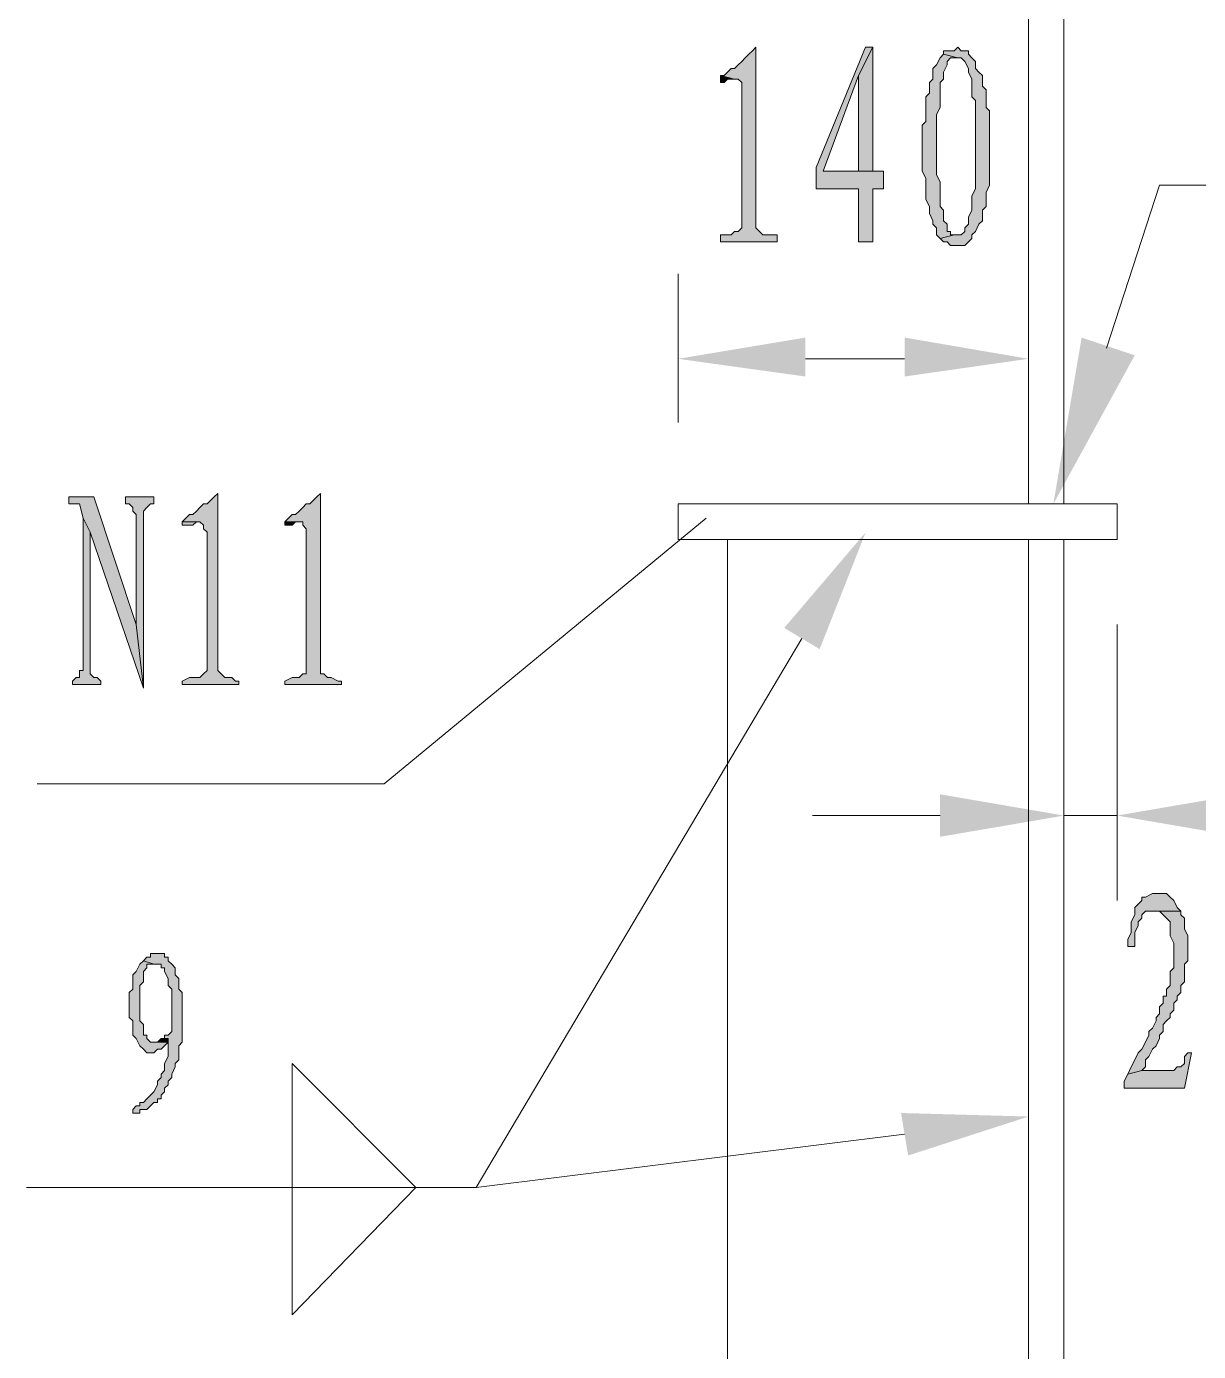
# Model space of a CAD drawing. Header units: millimetres. Extents: x 24 to 410, y 10 to 282.
# Drawn here: x 187.03 to 201.04, y 126.18 to 142.02 of the extents above; entities that cross this region are included whole.
import ezdxf

# ---------------------------------------------------------------- set-up
doc = ezdxf.new("R2010")
doc.units = ezdxf.units.MM

msp = doc.modelspace()

# ---------------------------------------------------------------- hatches: boundary and pattern name
h = msp.add_hatch(color=256)
h.dxf.hatch_style = 2
h.paths.add_polyline_path([(195.749333, 141.774333), (195.707, 141.732), (195.664667, 141.689667), (195.622333, 141.647333), (195.58, 141.605), (195.537667, 141.562667), (195.495333, 141.520333), (195.453, 141.520333), (195.410667, 141.478), (195.368333, 141.435667), (195.326, 141.435667), (195.495333, 141.393333), (195.537667, 141.393333), (195.58, 141.351), (195.58, 139.615333), (195.537667, 139.573), (195.495333, 139.573), (195.453, 139.530667), (195.326, 139.530667), (195.326, 139.446), (196.003333, 139.446), (196.003333, 139.530667), (195.834, 139.530667), (195.791667, 139.573), (195.749333, 139.615333)])
h = msp.add_hatch(color=256)
h.dxf.hatch_style = 2
h.paths.add_polyline_path([(197.146333, 141.774333), (197.061667, 141.774333), (196.469, 140.335), (196.469, 140.081), (196.977, 140.081), (196.977, 139.446), (197.146333, 139.446), (197.146333, 140.081), (197.273333, 140.081), (197.273333, 140.292667), (197.146333, 140.292667), (196.553667, 140.292667), (196.977, 141.435667)])
h = msp.add_hatch(color=256)
h.dxf.hatch_style = 2
h.paths.add_polyline_path([(197.146333, 141.774333), (196.977, 141.435667), (196.977, 140.292667), (196.553667, 140.292667), (197.146333, 140.292667)])
h = msp.add_hatch(color=256)
h.dxf.hatch_style = 2
h.paths.add_polyline_path([(197.993, 141.689667), (197.950667, 141.647333), (197.908333, 141.562667), (197.866, 141.520333), (197.866, 141.393333), (197.823667, 141.351), (197.823667, 141.224), (197.781333, 141.181667), (197.781333, 140.885333), (197.739, 140.843), (197.739, 140.292667), (197.781333, 140.208), (197.781333, 139.996333), (197.781333, 139.954), (197.823667, 139.869333), (197.823667, 139.784667), (197.866, 139.7), (197.866, 139.657667), (197.908333, 139.615333), (197.908333, 139.530667), (197.950667, 139.488333), (198.12, 139.530667), (198.077667, 139.530667), (198.077667, 139.573), (198.035333, 139.573), (198.035333, 139.657667), (197.993, 139.7), (197.993, 139.827), (197.950667, 139.869333), (197.950667, 140.165667), (197.908333, 140.250333), (197.908333, 140.97), (197.950667, 141.054667), (197.950667, 141.351), (197.993, 141.393333), (197.993, 141.478), (198.035333, 141.562667), (198.035333, 141.605), (198.077667, 141.647333), (198.162333, 141.647333)])
h = msp.add_hatch(color=256)
h.dxf.hatch_style = 2
h.paths.add_polyline_path([(198.162333, 141.774333), (198.12, 141.732), (197.993, 141.732), (197.993, 141.689667), (198.162333, 141.647333), (198.204667, 141.647333), (198.247, 141.605), (198.289333, 141.520333), (198.289333, 141.478), (198.331667, 141.393333), (198.331667, 141.181667), (198.374, 141.139333), (198.374, 140.589), (198.374, 140.546667), (198.374, 140.081), (198.331667, 139.996333), (198.331667, 139.827), (198.289333, 139.742333), (198.289333, 139.657667), (198.247, 139.615333), (198.247, 139.573), (198.204667, 139.530667), (198.12, 139.530667), (197.950667, 139.488333), (197.993, 139.446), (198.035333, 139.446), (198.077667, 139.403667), (198.247, 139.403667), (198.289333, 139.446), (198.331667, 139.488333), (198.331667, 139.530667), (198.374, 139.573), (198.416333, 139.657667), (198.458667, 139.7), (198.458667, 139.827), (198.501, 139.869333), (198.501, 140.038667), (198.543333, 140.123333), (198.543333, 141.012333), (198.501, 141.054667), (198.501, 141.266333), (198.458667, 141.308667), (198.458667, 141.435667), (198.416333, 141.478), (198.374, 141.520333), (198.374, 141.605), (198.331667, 141.647333), (198.289333, 141.689667), (198.289333, 141.732), (198.247, 141.732), (198.204667, 141.732)])
h = msp.add_hatch(color=256)
h.dxf.hatch_style = 2
h.paths.add_polyline_path([(195.326, 141.435667), (195.326, 141.351), (195.368333, 141.351), (195.410667, 141.393333), (195.495333, 141.393333)])
h = msp.add_hatch(color=256)
h.dxf.hatch_style = 2
h.paths.add_polyline_path([(196.342, 138.303), (196.342, 137.837333), (194.818, 138.049)])
h = msp.add_hatch(color=256)
h.dxf.hatch_style = 2
h.paths.add_polyline_path([(197.527333, 138.303), (197.527333, 137.837333), (199.009, 138.049)])
h = msp.add_hatch(color=256)
h.dxf.hatch_style = 2
h.paths.add_polyline_path([(200.279, 138.091333), (199.305333, 136.313333), (199.644, 138.303)])
h = msp.add_hatch(color=256)
h.dxf.hatch_style = 2
h.paths.add_polyline_path([(187.833, 136.398), (187.536667, 136.398), (187.536667, 136.313333), (187.663667, 136.313333), (187.706, 136.144), (187.790667, 135.974667), (188.425667, 134.112), (188.341, 134.874)])
h = msp.add_hatch(color=256)
h.dxf.hatch_style = 2
h.paths.add_polyline_path([(188.552667, 136.398), (188.214, 136.398), (188.214, 136.313333), (188.256333, 136.313333), (188.298667, 136.271), (188.298667, 136.228667), (188.341, 136.186333), (188.341, 134.874), (188.425667, 134.112), (188.425667, 136.228667), (188.468, 136.271), (188.510333, 136.313333), (188.552667, 136.313333)])
h = msp.add_hatch(color=256)
h.dxf.hatch_style = 2
h.paths.add_polyline_path([(189.314667, 136.440333), (189.272333, 136.398), (189.23, 136.355667), (189.187667, 136.313333), (189.145333, 136.313333), (189.103, 136.271), (189.060667, 136.228667), (189.018333, 136.186333), (188.976, 136.186333), (188.933667, 136.144), (188.891333, 136.101667), (189.103, 136.101667), (189.145333, 136.059333), (189.145333, 136.017), (189.187667, 135.974667), (189.187667, 134.323667), (189.145333, 134.281333), (189.103, 134.239), (188.976, 134.239), (188.891333, 134.196667), (188.891333, 134.154333), (189.568667, 134.154333), (189.568667, 134.196667), (189.526333, 134.196667), (189.484, 134.239), (189.399333, 134.239), (189.357, 134.281333), (189.314667, 134.323667)])
h = msp.add_hatch(color=256)
h.dxf.hatch_style = 2
h.paths.add_polyline_path([(190.542333, 136.440333), (190.5, 136.398), (190.457667, 136.355667), (190.415333, 136.313333), (190.373, 136.313333), (190.330667, 136.271), (190.288333, 136.228667), (190.246, 136.186333), (190.203667, 136.186333), (190.161333, 136.144), (190.119, 136.101667), (190.330667, 136.101667), (190.330667, 136.059333), (190.373, 136.017), (190.373, 134.281333), (190.330667, 134.281333), (190.288333, 134.239), (190.203667, 134.239), (190.119, 134.196667), (190.119, 134.154333), (190.796333, 134.154333), (190.796333, 134.196667), (190.754, 134.196667), (190.669333, 134.239), (190.627, 134.239), (190.584667, 134.281333), (190.542333, 134.281333), (190.542333, 134.323667)])
h = msp.add_hatch(color=256)
h.dxf.hatch_style = 2
h.paths.add_polyline_path([(187.706, 136.144), (187.706, 134.323667), (187.663667, 134.323667), (187.663667, 134.239), (187.621333, 134.239), (187.579, 134.196667), (187.579, 134.154333), (187.917667, 134.154333), (187.917667, 134.196667), (187.875333, 134.239), (187.833, 134.239), (187.790667, 134.281333), (187.790667, 135.974667)])
h = msp.add_hatch(color=256)
h.dxf.hatch_style = 2
h.paths.add_polyline_path([(188.891333, 136.101667), (188.891333, 136.059333), (188.933667, 136.059333), (189.018333, 136.059333), (189.060667, 136.101667), (189.103, 136.101667)])
h = msp.add_hatch(color=256)
h.dxf.hatch_style = 2
h.paths.add_polyline_path([(190.119, 136.101667), (190.119, 136.059333), (190.161333, 136.059333), (190.203667, 136.059333), (190.246, 136.101667), (190.288333, 136.101667)])
h = msp.add_hatch(color=256)
h.dxf.hatch_style = 2
h.paths.add_polyline_path([(196.088, 134.831667), (197.061667, 135.974667), (196.511333, 134.577667)])
h = msp.add_hatch(color=256)
h.dxf.hatch_style = 2
h.paths.add_polyline_path([(197.950667, 132.842), (197.950667, 132.334), (199.432333, 132.588)])
h = msp.add_hatch(color=256)
h.dxf.hatch_style = 2
h.paths.add_polyline_path([(201.549, 132.842), (201.549, 132.334), (200.067333, 132.588)])
h = msp.add_hatch(color=256)
h.dxf.hatch_style = 2
h.paths.add_polyline_path([(200.575333, 131.656667), (200.490667, 131.656667), (200.406, 131.614333), (200.363667, 131.614333), (200.363667, 131.572), (200.321333, 131.529667), (200.279, 131.487333), (200.279, 131.402667), (200.236667, 131.318), (200.236667, 131.191), (200.194333, 131.106333), (200.194333, 131.021667), (200.279, 131.021667), (200.279, 131.191), (200.321333, 131.275667), (200.321333, 131.318), (200.363667, 131.360333), (200.363667, 131.402667), (200.406, 131.445), (200.448333, 131.445), (200.533, 131.445), (200.829333, 131.445), (200.787, 131.487333), (200.744667, 131.572), (200.702333, 131.614333), (200.66, 131.656667)])
h = msp.add_hatch(color=256)
h.dxf.hatch_style = 2
h.paths.add_polyline_path([(200.829333, 131.445), (200.533, 131.445), (200.575333, 131.445), (200.617667, 131.402667), (200.66, 131.360333), (200.702333, 131.318), (200.702333, 131.148667), (200.744667, 131.064), (200.744667, 130.767667), (200.702333, 130.725333), (200.702333, 130.556), (200.66, 130.513667), (200.66, 130.429), (200.617667, 130.429), (200.617667, 130.344333), (200.575333, 130.302), (200.575333, 130.259667), (200.575333, 130.217333), (200.533, 130.175), (200.533, 130.132667), (200.490667, 130.048), (200.448333, 130.005667), (200.448333, 129.963333), (200.406, 129.878667), (200.363667, 129.794), (200.321333, 129.751667), (200.279, 129.667), (200.236667, 129.582333), (200.194333, 129.497667), (200.363667, 129.54), (200.406, 129.582333), (200.406, 129.667), (200.448333, 129.709333), (200.490667, 129.794), (200.533, 129.836333), (200.575333, 129.921), (200.575333, 129.963333), (200.617667, 130.005667), (200.617667, 130.090333), (200.66, 130.132667), (200.702333, 130.175), (200.702333, 130.217333), (200.744667, 130.259667), (200.744667, 130.344333), (200.787, 130.386667), (200.787, 130.429), (200.829333, 130.471333), (200.829333, 130.556), (200.871667, 130.598333), (200.871667, 130.81), (200.914, 130.852333), (200.914, 131.148667), (200.871667, 131.233333), (200.871667, 131.360333), (200.829333, 131.402667)])
h = msp.add_hatch(color=256)
h.dxf.hatch_style = 2
h.paths.add_polyline_path([(188.425667, 130.852333), (188.383333, 130.81), (188.341, 130.725333), (188.298667, 130.683), (188.298667, 130.513667), (188.256333, 130.471333), (188.256333, 130.175), (188.298667, 130.132667), (188.298667, 129.963333), (188.341, 129.921), (188.383333, 129.836333), (188.425667, 129.794), (188.468, 129.751667), (188.510333, 129.751667), (188.552667, 129.751667), (188.595, 129.794), (188.637333, 129.794), (188.679667, 129.836333), (188.722, 129.878667), (188.510333, 129.878667), (188.468, 129.921), (188.468, 129.963333), (188.425667, 129.963333), (188.425667, 130.090333), (188.383333, 130.132667), (188.383333, 130.556), (188.425667, 130.598333), (188.425667, 130.725333), (188.468, 130.767667), (188.468, 130.81), (188.510333, 130.81), (188.552667, 130.81)])
h = msp.add_hatch(color=256)
h.dxf.hatch_style = 2
h.paths.add_polyline_path([(188.595, 130.937), (188.510333, 130.937), (188.510333, 130.894667), (188.468, 130.894667), (188.425667, 130.852333), (188.552667, 130.81), (188.637333, 130.81), (188.637333, 130.767667), (188.679667, 130.767667), (188.679667, 130.725333), (188.722, 130.640667), (188.722, 130.556), (188.764333, 130.513667), (188.764333, 130.048), (188.764333, 130.005667), (188.722, 129.963333), (188.679667, 129.963333), (188.679667, 129.921), (188.637333, 129.921), (188.722, 129.921), (188.722, 129.709333), (188.679667, 129.624667), (188.679667, 129.54), (188.637333, 129.497667), (188.637333, 129.455333), (188.595, 129.413), (188.595, 129.370667), (188.552667, 129.286), (188.510333, 129.243667), (188.468, 129.201333), (188.425667, 129.159), (188.383333, 129.159), (188.383333, 129.116667), (188.341, 129.116667), (188.298667, 129.074333), (188.298667, 129.032), (188.341, 129.032), (188.383333, 129.032), (188.383333, 129.074333), (188.468, 129.074333), (188.510333, 129.116667), (188.552667, 129.159), (188.595, 129.159), (188.595, 129.201333), (188.637333, 129.201333), (188.637333, 129.243667), (188.679667, 129.286), (188.679667, 129.328333), (188.722, 129.370667), (188.722, 129.413), (188.764333, 129.455333), (188.764333, 129.497667), (188.806667, 129.582333), (188.806667, 129.624667), (188.849, 129.667), (188.849, 129.836333), (188.891333, 129.878667), (188.891333, 130.471333), (188.849, 130.513667), (188.849, 130.640667), (188.806667, 130.683), (188.806667, 130.767667), (188.764333, 130.81), (188.722, 130.852333), (188.722, 130.894667), (188.679667, 130.894667), (188.679667, 130.937), (188.637333, 130.937)])
h = msp.add_hatch(color=256)
h.dxf.hatch_style = 2
h.paths.add_polyline_path([(188.637333, 129.921), (188.595, 129.878667), (188.552667, 129.878667), (188.722, 129.878667), (188.722, 129.921)])
h = msp.add_hatch(color=256)
h.dxf.hatch_style = 2
h.paths.add_polyline_path([(200.956333, 129.751667), (200.914, 129.751667), (200.871667, 129.709333), (200.871667, 129.624667), (200.829333, 129.582333), (200.787, 129.582333), (200.744667, 129.54), (200.363667, 129.54), (200.194333, 129.497667), (200.152, 129.413), (200.152, 129.328333), (200.871667, 129.328333)])
h = msp.add_hatch(color=256)
h.dxf.hatch_style = 2
h.paths.add_polyline_path([(197.485, 129.032), (199.009, 128.989667), (197.569667, 128.524)])

# ---------------------------------------------------------------- linework, layer by layer
at = {"lineweight": 0}
for points in [[(199.009, 146.981333), (199.009, 136.313333)], [(199.432333, 146.981333), (199.432333, 136.313333)], [(199.940333, 138.176), (200.575333, 140.123333), (203.581, 140.123333)], [(194.818, 137.287), (194.818, 139.065)], [(199.009, 137.287), (199.009, 139.065)], [(196.342, 138.049), (197.527333, 138.049)], [(200.067333, 136.313333), (194.818, 136.313333), (194.818, 135.89)], [(200.067333, 136.313333), (200.067333, 135.89)], [(191.304333, 132.969), (195.156667, 136.144)], [(194.818, 135.89), (200.067333, 135.89)], [(195.410667, 135.89), (195.410667, 49.191333)], [(199.009, 135.89), (199.009, 106.214333)], [(199.432333, 135.89), (199.432333, 106.214333)], [(199.432333, 134.874), (199.432333, 131.572)], [(200.067333, 134.874), (200.067333, 131.572)], [(196.299667, 134.704667), (192.405, 128.143), (187.028667, 128.143)], [(187.155667, 132.969), (191.304333, 132.969)], [(197.950667, 132.588), (196.426667, 132.588)], [(200.067333, 132.588), (199.432333, 132.588)], [(190.203667, 128.143), (190.203667, 129.624667), (191.685333, 128.143)], [(197.527333, 128.778), (192.405, 128.143), (187.028667, 128.143)], [(190.203667, 128.143), (190.203667, 126.619), (191.685333, 128.143)]]:
    msp.add_lwpolyline(points, dxfattribs=at)
for points in [[(195.749333, 141.774333), (195.707, 141.732), (195.664667, 141.689667), (195.622333, 141.647333), (195.58, 141.605), (195.537667, 141.562667), (195.495333, 141.520333), (195.453, 141.520333), (195.410667, 141.478), (195.368333, 141.435667), (195.326, 141.435667), (195.495333, 141.393333), (195.537667, 141.393333), (195.58, 141.351), (195.58, 139.615333), (195.537667, 139.573), (195.495333, 139.573), (195.453, 139.530667), (195.326, 139.530667), (195.326, 139.446), (196.003333, 139.446), (196.003333, 139.530667), (195.834, 139.530667), (195.791667, 139.573), (195.749333, 139.615333)], [(197.146333, 141.774333), (197.061667, 141.774333), (196.469, 140.335), (196.469, 140.081), (196.977, 140.081), (196.977, 139.446), (197.146333, 139.446), (197.146333, 140.081), (197.273333, 140.081), (197.273333, 140.292667), (197.146333, 140.292667), (196.553667, 140.292667), (196.977, 141.435667)], [(197.146333, 141.774333), (196.977, 141.435667), (196.977, 140.292667), (196.553667, 140.292667), (197.146333, 140.292667)], [(197.993, 141.689667), (197.950667, 141.647333), (197.908333, 141.562667), (197.866, 141.520333), (197.866, 141.393333), (197.823667, 141.351), (197.823667, 141.224), (197.781333, 141.181667), (197.781333, 140.885333), (197.739, 140.843), (197.739, 140.292667), (197.781333, 140.208), (197.781333, 139.996333), (197.781333, 139.954), (197.823667, 139.869333), (197.823667, 139.784667), (197.866, 139.7), (197.866, 139.657667), (197.908333, 139.615333), (197.908333, 139.530667), (197.950667, 139.488333), (198.12, 139.530667), (198.077667, 139.530667), (198.077667, 139.573), (198.035333, 139.573), (198.035333, 139.657667), (197.993, 139.7), (197.993, 139.827), (197.950667, 139.869333), (197.950667, 140.165667), (197.908333, 140.250333), (197.908333, 140.97), (197.950667, 141.054667), (197.950667, 141.351), (197.993, 141.393333), (197.993, 141.478), (198.035333, 141.562667), (198.035333, 141.605), (198.077667, 141.647333), (198.162333, 141.647333)], [(198.162333, 141.774333), (198.12, 141.732), (197.993, 141.732), (197.993, 141.689667), (198.162333, 141.647333), (198.204667, 141.647333), (198.247, 141.605), (198.289333, 141.520333), (198.289333, 141.478), (198.331667, 141.393333), (198.331667, 141.181667), (198.374, 141.139333), (198.374, 140.589), (198.374, 140.546667), (198.374, 140.081), (198.331667, 139.996333), (198.331667, 139.827), (198.289333, 139.742333), (198.289333, 139.657667), (198.247, 139.615333), (198.247, 139.573), (198.204667, 139.530667), (198.12, 139.530667), (197.950667, 139.488333), (197.993, 139.446), (198.035333, 139.446), (198.077667, 139.403667), (198.247, 139.403667), (198.289333, 139.446), (198.331667, 139.488333), (198.331667, 139.530667), (198.374, 139.573), (198.416333, 139.657667), (198.458667, 139.7), (198.458667, 139.827), (198.501, 139.869333), (198.501, 140.038667), (198.543333, 140.123333), (198.543333, 141.012333), (198.501, 141.054667), (198.501, 141.266333), (198.458667, 141.308667), (198.458667, 141.435667), (198.416333, 141.478), (198.374, 141.520333), (198.374, 141.605), (198.331667, 141.647333), (198.289333, 141.689667), (198.289333, 141.732), (198.247, 141.732), (198.204667, 141.732)], [(195.326, 141.435667), (195.326, 141.351), (195.368333, 141.351), (195.410667, 141.393333), (195.495333, 141.393333)], [(187.833, 136.398), (187.536667, 136.398), (187.536667, 136.313333), (187.663667, 136.313333), (187.706, 136.144), (187.790667, 135.974667), (188.425667, 134.112), (188.341, 134.874)], [(188.552667, 136.398), (188.214, 136.398), (188.214, 136.313333), (188.256333, 136.313333), (188.298667, 136.271), (188.298667, 136.228667), (188.341, 136.186333), (188.341, 134.874), (188.425667, 134.112), (188.425667, 136.228667), (188.468, 136.271), (188.510333, 136.313333), (188.552667, 136.313333)], [(189.314667, 136.440333), (189.272333, 136.398), (189.23, 136.355667), (189.187667, 136.313333), (189.145333, 136.313333), (189.103, 136.271), (189.060667, 136.228667), (189.018333, 136.186333), (188.976, 136.186333), (188.933667, 136.144), (188.891333, 136.101667), (189.103, 136.101667), (189.145333, 136.059333), (189.145333, 136.017), (189.187667, 135.974667), (189.187667, 134.323667), (189.145333, 134.281333), (189.103, 134.239), (188.976, 134.239), (188.891333, 134.196667), (188.891333, 134.154333), (189.568667, 134.154333), (189.568667, 134.196667), (189.526333, 134.196667), (189.484, 134.239), (189.399333, 134.239), (189.357, 134.281333), (189.314667, 134.323667)], [(190.542333, 136.440333), (190.5, 136.398), (190.457667, 136.355667), (190.415333, 136.313333), (190.373, 136.313333), (190.330667, 136.271), (190.288333, 136.228667), (190.246, 136.186333), (190.203667, 136.186333), (190.161333, 136.144), (190.119, 136.101667), (190.330667, 136.101667), (190.330667, 136.059333), (190.373, 136.017), (190.373, 134.281333), (190.330667, 134.281333), (190.288333, 134.239), (190.203667, 134.239), (190.119, 134.196667), (190.119, 134.154333), (190.796333, 134.154333), (190.796333, 134.196667), (190.754, 134.196667), (190.669333, 134.239), (190.627, 134.239), (190.584667, 134.281333), (190.542333, 134.281333), (190.542333, 134.323667)], [(187.706, 136.144), (187.706, 134.323667), (187.663667, 134.323667), (187.663667, 134.239), (187.621333, 134.239), (187.579, 134.196667), (187.579, 134.154333), (187.917667, 134.154333), (187.917667, 134.196667), (187.875333, 134.239), (187.833, 134.239), (187.790667, 134.281333), (187.790667, 135.974667)], [(188.891333, 136.101667), (188.891333, 136.059333), (188.933667, 136.059333), (189.018333, 136.059333), (189.060667, 136.101667), (189.103, 136.101667)], [(190.119, 136.101667), (190.119, 136.059333), (190.161333, 136.059333), (190.203667, 136.059333), (190.246, 136.101667), (190.288333, 136.101667)], [(200.575333, 131.656667), (200.490667, 131.656667), (200.406, 131.614333), (200.363667, 131.614333), (200.363667, 131.572), (200.321333, 131.529667), (200.279, 131.487333), (200.279, 131.402667), (200.236667, 131.318), (200.236667, 131.191), (200.194333, 131.106333), (200.194333, 131.021667), (200.279, 131.021667), (200.279, 131.191), (200.321333, 131.275667), (200.321333, 131.318), (200.363667, 131.360333), (200.363667, 131.402667), (200.406, 131.445), (200.448333, 131.445), (200.533, 131.445), (200.829333, 131.445), (200.787, 131.487333), (200.744667, 131.572), (200.702333, 131.614333), (200.66, 131.656667)], [(200.829333, 131.445), (200.533, 131.445), (200.575333, 131.445), (200.617667, 131.402667), (200.66, 131.360333), (200.702333, 131.318), (200.702333, 131.148667), (200.744667, 131.064), (200.744667, 130.767667), (200.702333, 130.725333), (200.702333, 130.556), (200.66, 130.513667), (200.66, 130.429), (200.617667, 130.429), (200.617667, 130.344333), (200.575333, 130.302), (200.575333, 130.259667), (200.575333, 130.217333), (200.533, 130.175), (200.533, 130.132667), (200.490667, 130.048), (200.448333, 130.005667), (200.448333, 129.963333), (200.406, 129.878667), (200.363667, 129.794), (200.321333, 129.751667), (200.279, 129.667), (200.236667, 129.582333), (200.194333, 129.497667), (200.363667, 129.54), (200.406, 129.582333), (200.406, 129.667), (200.448333, 129.709333), (200.490667, 129.794), (200.533, 129.836333), (200.575333, 129.921), (200.575333, 129.963333), (200.617667, 130.005667), (200.617667, 130.090333), (200.66, 130.132667), (200.702333, 130.175), (200.702333, 130.217333), (200.744667, 130.259667), (200.744667, 130.344333), (200.787, 130.386667), (200.787, 130.429), (200.829333, 130.471333), (200.829333, 130.556), (200.871667, 130.598333), (200.871667, 130.81), (200.914, 130.852333), (200.914, 131.148667), (200.871667, 131.233333), (200.871667, 131.360333), (200.829333, 131.402667)], [(188.425667, 130.852333), (188.383333, 130.81), (188.341, 130.725333), (188.298667, 130.683), (188.298667, 130.513667), (188.256333, 130.471333), (188.256333, 130.175), (188.298667, 130.132667), (188.298667, 129.963333), (188.341, 129.921), (188.383333, 129.836333), (188.425667, 129.794), (188.468, 129.751667), (188.510333, 129.751667), (188.552667, 129.751667), (188.595, 129.794), (188.637333, 129.794), (188.679667, 129.836333), (188.722, 129.878667), (188.510333, 129.878667), (188.468, 129.921), (188.468, 129.963333), (188.425667, 129.963333), (188.425667, 130.090333), (188.383333, 130.132667), (188.383333, 130.556), (188.425667, 130.598333), (188.425667, 130.725333), (188.468, 130.767667), (188.468, 130.81), (188.510333, 130.81), (188.552667, 130.81)], [(188.595, 130.937), (188.510333, 130.937), (188.510333, 130.894667), (188.468, 130.894667), (188.425667, 130.852333), (188.552667, 130.81), (188.637333, 130.81), (188.637333, 130.767667), (188.679667, 130.767667), (188.679667, 130.725333), (188.722, 130.640667), (188.722, 130.556), (188.764333, 130.513667), (188.764333, 130.048), (188.764333, 130.005667), (188.722, 129.963333), (188.679667, 129.963333), (188.679667, 129.921), (188.637333, 129.921), (188.722, 129.921), (188.722, 129.709333), (188.679667, 129.624667), (188.679667, 129.54), (188.637333, 129.497667), (188.637333, 129.455333), (188.595, 129.413), (188.595, 129.370667), (188.552667, 129.286), (188.510333, 129.243667), (188.468, 129.201333), (188.425667, 129.159), (188.383333, 129.159), (188.383333, 129.116667), (188.341, 129.116667), (188.298667, 129.074333), (188.298667, 129.032), (188.341, 129.032), (188.383333, 129.032), (188.383333, 129.074333), (188.468, 129.074333), (188.510333, 129.116667), (188.552667, 129.159), (188.595, 129.159), (188.595, 129.201333), (188.637333, 129.201333), (188.637333, 129.243667), (188.679667, 129.286), (188.679667, 129.328333), (188.722, 129.370667), (188.722, 129.413), (188.764333, 129.455333), (188.764333, 129.497667), (188.806667, 129.582333), (188.806667, 129.624667), (188.849, 129.667), (188.849, 129.836333), (188.891333, 129.878667), (188.891333, 130.471333), (188.849, 130.513667), (188.849, 130.640667), (188.806667, 130.683), (188.806667, 130.767667), (188.764333, 130.81), (188.722, 130.852333), (188.722, 130.894667), (188.679667, 130.894667), (188.679667, 130.937), (188.637333, 130.937)], [(188.637333, 129.921), (188.595, 129.878667), (188.552667, 129.878667), (188.722, 129.878667), (188.722, 129.921)], [(200.956333, 129.751667), (200.914, 129.751667), (200.871667, 129.709333), (200.871667, 129.624667), (200.829333, 129.582333), (200.787, 129.582333), (200.744667, 129.54), (200.363667, 129.54), (200.194333, 129.497667), (200.152, 129.413), (200.152, 129.328333), (200.871667, 129.328333)]]:
    msp.add_lwpolyline(points, close=True, dxfattribs=at)

doc.saveas('drawing.dxf')
